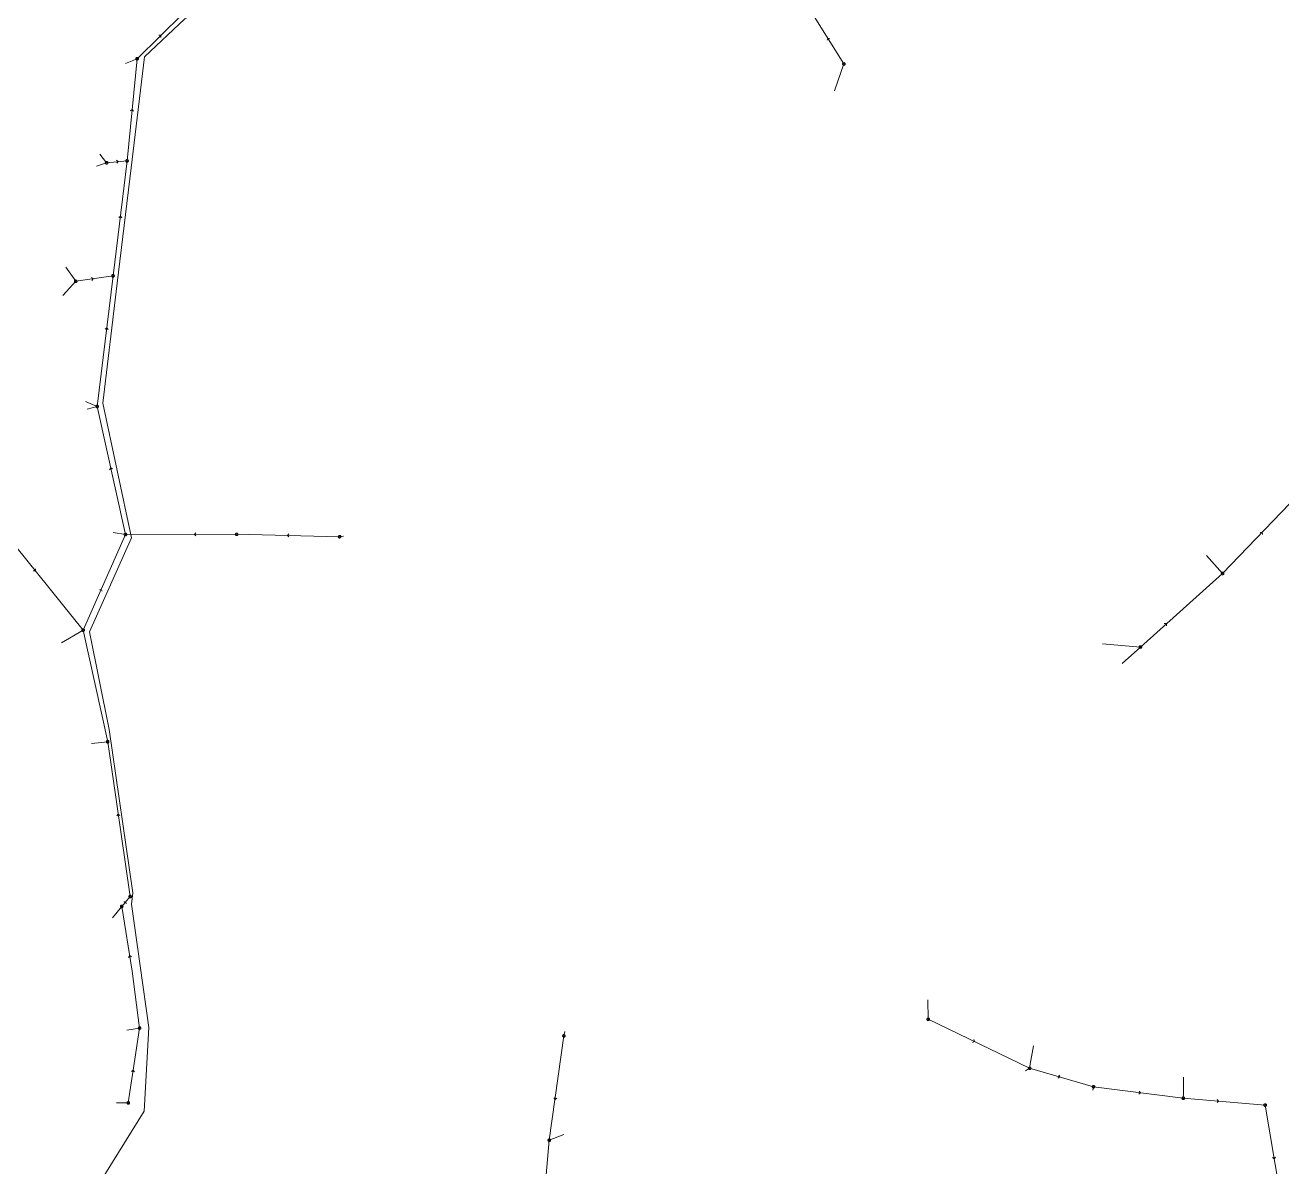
# Model space of a CAD drawing. Header units: metres. Extents: x 25504150 to 25508618, y 6694193 to 6702753.
# Drawn here: x 25507360.5 to 25507801.5, y 6699384.2 to 6699784.9 of the extents above; entities that cross this region are included whole.
import ezdxf

# ---------------------------------------------------------------- set-up
doc = ezdxf.new("R2010")
doc.units = ezdxf.units.M
for name, pattern in [('Paineviemariputket', [0]), ('Sewer_node', [0]), ('Viemariputket', [0]), ('Viemarivarusteet', [0])]:
    doc.linetypes.add(name, pattern=pattern)
for name, color, linetype, lineweight in [('Paineviemariputket', 7, 'Paineviemariputket', 0), ('Sewer_node', 7, 'Sewer_node', 0), ('Viemariputket', 7, 'Viemariputket', 0), ('Viemarivarusteet', 7, 'Viemarivarusteet', 0)]:
    doc.layers.add(name, color=color, linetype=linetype, lineweight=lineweight)

msp = doc.modelspace()

# ---------------------------------------------------------------- linework, layer by layer
at = {"layer": 'Paineviemariputket', "color": 1, "linetype": 'Continuous', "lineweight": 15}
msp.add_polyline3d([(25507363.88, 6699352.1, 48.2), (25507380, 6699367.97, 0), (25507402.26, 6699403.8, 0), (25507403.92, 6699433.16, 0), (25507397.81, 6699476.46, 0), (25507398.26, 6699480.4, 0), (25507389.92, 6699537.78, 0), (25507383.1, 6699572.03, 0), (25507397.74, 6699605.04, 0), (25507387.76, 6699652.3, 0), (25507392.82, 6699694.36, 0), (25507397.68, 6699734.84, 0), (25507402.36, 6699773.8, 0), (25507416.56, 6699787.21, 0), (25507502.89, 6699829.72, 0), (25507508.72, 6699877.76, 1.5)], dxfattribs=at)
at = {"layer": 'Sewer_node', "color": 46, "linetype": 'Continuous', "true_color": 0x7f5f00, "flags": 128}
for points in [[(25507408.08, 6699780.63), (25507408.07, 6699781.38), (25507407.33, 6699781.37)], [(25507642.86, 6699780.2), (25507642.13, 6699780.36), (25507641.96, 6699779.64)], [(25507398.53, 6699754.76), (25507398.04, 6699755.33), (25507397.47, 6699754.85)], [(25507392.67, 6699736.47), (25507393.15, 6699737.05), (25507392.58, 6699737.53)], [(25507394.42, 6699717.34), (25507393.94, 6699717.92), (25507393.37, 6699717.45)], [(25507383.87, 6699695.32), (25507384.31, 6699695.93), (25507383.71, 6699696.37)], [(25507389.61, 6699678.14), (25507389.13, 6699678.71), (25507388.55, 6699678.25)], [(25507391.14, 6699629.17), (25507390.5, 6699629.56), (25507390.11, 6699628.93)], [(25507420.4, 6699606.78), (25507419.89, 6699606.23), (25507420.42, 6699605.72)], [(25507453.05, 6699606.39), (25507452.52, 6699605.86), (25507453.03, 6699605.33)], [(25507794.64, 6699606.19), (25507794.61, 6699606.94), (25507793.87, 6699606.91)], [(25507363.31, 6699593.46), (25507364.06, 6699593.4), (25507364.12, 6699594.14)], [(25507387.49, 6699586.34), (25507387.2, 6699587.03), (25507386.51, 6699586.75)], [(25507760.95, 6699574.14), (25507760.97, 6699574.89), (25507760.23, 6699574.92)], [(25507393.72, 6699507.61), (25507393.11, 6699508.04), (25507392.67, 6699507.44)], [(25507395.87, 6699476.55), (25507395.79, 6699477.3), (25507395.05, 6699477.23)], [(25507397.8, 6699457.94), (25507397.18, 6699458.37), (25507396.76, 6699457.76)], [(25507692.92, 6699427.94), (25507693.62, 6699428.2), (25507693.37, 6699428.9)], [(25507398.87, 6699417.56), (25507398.41, 6699418.15), (25507397.82, 6699417.7)], [(25507722.91, 6699415.42), (25507723.55, 6699415.81), (25507723.18, 6699416.45)], [(25507751.33, 6699409.74), (25507751.91, 6699410.22), (25507751.44, 6699410.79)], [(25507545.95, 6699408.47), (25507546.42, 6699407.89), (25507547, 6699408.34)], [(25507778.73, 6699406.79), (25507779.29, 6699407.28), (25507778.81, 6699407.84)], [(25507798.17, 6699387.48), (25507798.8, 6699387.07), (25507799.22, 6699387.68)]]:
    msp.add_lwpolyline(points, dxfattribs=at)
for points, elevation in [([(25507400.22, 6699773.13), (25507400.21, 6699773.2), (25507400.2, 6699773.27), (25507400.17, 6699773.34), (25507400.13, 6699773.4), (25507400.09, 6699773.46), (25507400.03, 6699773.5), (25507399.97, 6699773.54), (25507399.9, 6699773.57), (25507399.83, 6699773.58), (25507399.76, 6699773.59), (25507399.69, 6699773.58), (25507399.62, 6699773.57), (25507399.55, 6699773.54), (25507399.49, 6699773.5), (25507399.43, 6699773.46), (25507399.39, 6699773.4), (25507399.35, 6699773.34), (25507399.32, 6699773.27), (25507399.31, 6699773.2), (25507399.3, 6699773.13), (25507399.31, 6699773.06), (25507399.32, 6699772.99), (25507399.35, 6699772.92), (25507399.39, 6699772.86), (25507399.43, 6699772.8), (25507399.49, 6699772.76), (25507399.55, 6699772.72), (25507399.62, 6699772.69), (25507399.69, 6699772.68), (25507399.76, 6699772.67), (25507399.83, 6699772.68), (25507399.9, 6699772.69), (25507399.97, 6699772.72), (25507400.03, 6699772.76), (25507400.09, 6699772.8), (25507400.13, 6699772.86), (25507400.17, 6699772.92), (25507400.2, 6699772.99), (25507400.21, 6699773.06)], 44.64), ([(25507648.28, 6699771.31), (25507648.27, 6699771.38), (25507648.26, 6699771.46), (25507648.23, 6699771.52), (25507648.19, 6699771.59), (25507648.14, 6699771.64), (25507648.09, 6699771.69), (25507648.02, 6699771.73), (25507647.96, 6699771.76), (25507647.88, 6699771.77), (25507647.81, 6699771.78), (25507647.74, 6699771.77), (25507647.66, 6699771.76), (25507647.6, 6699771.73), (25507647.53, 6699771.69), (25507647.48, 6699771.64), (25507647.43, 6699771.59), (25507647.39, 6699771.52), (25507647.36, 6699771.46), (25507647.35, 6699771.38), (25507647.34, 6699771.31), (25507647.35, 6699771.24), (25507647.36, 6699771.16), (25507647.39, 6699771.1), (25507647.43, 6699771.03), (25507647.48, 6699770.98), (25507647.53, 6699770.93), (25507647.6, 6699770.89), (25507647.66, 6699770.86), (25507647.74, 6699770.85), (25507647.81, 6699770.84), (25507647.88, 6699770.85), (25507647.96, 6699770.86), (25507648.02, 6699770.89), (25507648.09, 6699770.93), (25507648.14, 6699770.98), (25507648.19, 6699771.03), (25507648.23, 6699771.1), (25507648.26, 6699771.16), (25507648.27, 6699771.24)], 52.2), ([(25507389.53, 6699736.64), (25507389.52, 6699736.71), (25507389.51, 6699736.78), (25507389.48, 6699736.85), (25507389.44, 6699736.91), (25507389.4, 6699736.97), (25507389.34, 6699737.01), (25507389.28, 6699737.05), (25507389.21, 6699737.08), (25507389.14, 6699737.09), (25507389.07, 6699737.1), (25507389, 6699737.09), (25507388.93, 6699737.08), (25507388.86, 6699737.05), (25507388.8, 6699737.01), (25507388.74, 6699736.97), (25507388.7, 6699736.91), (25507388.66, 6699736.85), (25507388.63, 6699736.78), (25507388.62, 6699736.71), (25507388.61, 6699736.64), (25507388.62, 6699736.57), (25507388.63, 6699736.5), (25507388.66, 6699736.43), (25507388.7, 6699736.37), (25507388.74, 6699736.31), (25507388.8, 6699736.27), (25507388.86, 6699736.23), (25507388.93, 6699736.2), (25507389, 6699736.19), (25507389.07, 6699736.18), (25507389.14, 6699736.19), (25507389.21, 6699736.2), (25507389.28, 6699736.23), (25507389.34, 6699736.27), (25507389.4, 6699736.31), (25507389.44, 6699736.37), (25507389.48, 6699736.43), (25507389.51, 6699736.5), (25507389.52, 6699736.57)], 45.94), ([(25507396.7, 6699737.32), (25507396.69, 6699737.39), (25507396.68, 6699737.46), (25507396.65, 6699737.53), (25507396.61, 6699737.59), (25507396.57, 6699737.65), (25507396.51, 6699737.69), (25507396.45, 6699737.73), (25507396.38, 6699737.76), (25507396.31, 6699737.77), (25507396.24, 6699737.78), (25507396.17, 6699737.77), (25507396.1, 6699737.76), (25507396.03, 6699737.73), (25507395.97, 6699737.69), (25507395.91, 6699737.65), (25507395.87, 6699737.59), (25507395.83, 6699737.53), (25507395.8, 6699737.46), (25507395.79, 6699737.39), (25507395.78, 6699737.32), (25507395.79, 6699737.25), (25507395.8, 6699737.18), (25507395.83, 6699737.11), (25507395.87, 6699737.05), (25507395.91, 6699736.99), (25507395.97, 6699736.95), (25507396.03, 6699736.91), (25507396.1, 6699736.88), (25507396.17, 6699736.87), (25507396.24, 6699736.86), (25507396.31, 6699736.87), (25507396.38, 6699736.88), (25507396.45, 6699736.91), (25507396.51, 6699736.95), (25507396.57, 6699736.99), (25507396.61, 6699737.05), (25507396.65, 6699737.11), (25507396.68, 6699737.18), (25507396.69, 6699737.25)], 44.84), ([(25507391.79, 6699696.96), (25507391.78, 6699697.03), (25507391.77, 6699697.11), (25507391.74, 6699697.17), (25507391.7, 6699697.24), (25507391.65, 6699697.29), (25507391.6, 6699697.34), (25507391.53, 6699697.38), (25507391.47, 6699697.41), (25507391.39, 6699697.42), (25507391.32, 6699697.43), (25507391.25, 6699697.42), (25507391.17, 6699697.41), (25507391.11, 6699697.38), (25507391.04, 6699697.34), (25507390.99, 6699697.29), (25507390.94, 6699697.24), (25507390.9, 6699697.17), (25507390.87, 6699697.11), (25507390.86, 6699697.03), (25507390.85, 6699696.96), (25507390.86, 6699696.89), (25507390.87, 6699696.81), (25507390.9, 6699696.75), (25507390.94, 6699696.68), (25507390.99, 6699696.63), (25507391.04, 6699696.58), (25507391.11, 6699696.54), (25507391.17, 6699696.51), (25507391.25, 6699696.5), (25507391.32, 6699696.49), (25507391.39, 6699696.5), (25507391.47, 6699696.51), (25507391.53, 6699696.54), (25507391.6, 6699696.58), (25507391.65, 6699696.63), (25507391.7, 6699696.68), (25507391.74, 6699696.75), (25507391.77, 6699696.81), (25507391.78, 6699696.89)], 44.95), ([(25507378.69, 6699695.04), (25507378.68, 6699695.11), (25507378.67, 6699695.19), (25507378.64, 6699695.25), (25507378.6, 6699695.32), (25507378.55, 6699695.37), (25507378.5, 6699695.42), (25507378.43, 6699695.46), (25507378.37, 6699695.49), (25507378.29, 6699695.5), (25507378.22, 6699695.51), (25507378.15, 6699695.5), (25507378.07, 6699695.49), (25507378.01, 6699695.46), (25507377.94, 6699695.42), (25507377.89, 6699695.37), (25507377.84, 6699695.32), (25507377.8, 6699695.25), (25507377.77, 6699695.19), (25507377.76, 6699695.11), (25507377.75, 6699695.04), (25507377.76, 6699694.97), (25507377.77, 6699694.89), (25507377.8, 6699694.83), (25507377.84, 6699694.76), (25507377.89, 6699694.71), (25507377.94, 6699694.66), (25507378.01, 6699694.62), (25507378.07, 6699694.59), (25507378.15, 6699694.58), (25507378.22, 6699694.57), (25507378.29, 6699694.58), (25507378.37, 6699694.59), (25507378.43, 6699694.62), (25507378.5, 6699694.66), (25507378.55, 6699694.71), (25507378.6, 6699694.76), (25507378.64, 6699694.83), (25507378.67, 6699694.89), (25507378.68, 6699694.97)], 46.11), ([(25507386.19, 6699651.12), (25507386.18, 6699651.19), (25507386.17, 6699651.27), (25507386.14, 6699651.33), (25507386.1, 6699651.4), (25507386.05, 6699651.45), (25507386, 6699651.5), (25507385.93, 6699651.54), (25507385.87, 6699651.57), (25507385.79, 6699651.58), (25507385.72, 6699651.59), (25507385.65, 6699651.58), (25507385.57, 6699651.57), (25507385.51, 6699651.54), (25507385.44, 6699651.5), (25507385.39, 6699651.45), (25507385.34, 6699651.4), (25507385.3, 6699651.33), (25507385.27, 6699651.27), (25507385.26, 6699651.19), (25507385.25, 6699651.12), (25507385.26, 6699651.05), (25507385.27, 6699650.97), (25507385.3, 6699650.91), (25507385.34, 6699650.84), (25507385.39, 6699650.79), (25507385.44, 6699650.74), (25507385.51, 6699650.7), (25507385.57, 6699650.67), (25507385.65, 6699650.66), (25507385.72, 6699650.65), (25507385.79, 6699650.66), (25507385.87, 6699650.67), (25507385.93, 6699650.7), (25507386, 6699650.74), (25507386.05, 6699650.79), (25507386.1, 6699650.84), (25507386.14, 6699650.91), (25507386.17, 6699650.97), (25507386.18, 6699651.05)], 45.17), ([(25507396.14, 6699606.18), (25507396.13, 6699606.25), (25507396.12, 6699606.32), (25507396.09, 6699606.39), (25507396.05, 6699606.45), (25507396.01, 6699606.51), (25507395.95, 6699606.55), (25507395.89, 6699606.59), (25507395.82, 6699606.62), (25507395.75, 6699606.63), (25507395.68, 6699606.64), (25507395.61, 6699606.63), (25507395.54, 6699606.62), (25507395.47, 6699606.59), (25507395.41, 6699606.55), (25507395.35, 6699606.51), (25507395.31, 6699606.45), (25507395.27, 6699606.39), (25507395.24, 6699606.32), (25507395.23, 6699606.25), (25507395.22, 6699606.18), (25507395.23, 6699606.11), (25507395.24, 6699606.04), (25507395.27, 6699605.97), (25507395.31, 6699605.91), (25507395.35, 6699605.85), (25507395.41, 6699605.81), (25507395.47, 6699605.77), (25507395.54, 6699605.74), (25507395.61, 6699605.73), (25507395.68, 6699605.72), (25507395.75, 6699605.73), (25507395.82, 6699605.74), (25507395.89, 6699605.77), (25507395.95, 6699605.81), (25507396.01, 6699605.85), (25507396.05, 6699605.91), (25507396.09, 6699605.97), (25507396.12, 6699606.04), (25507396.13, 6699606.11)], 44.99), ([(25507435.16, 6699606.24), (25507435.15, 6699606.31), (25507435.14, 6699606.38), (25507435.11, 6699606.45), (25507435.07, 6699606.51), (25507435.03, 6699606.57), (25507434.97, 6699606.61), (25507434.91, 6699606.65), (25507434.84, 6699606.68), (25507434.77, 6699606.69), (25507434.7, 6699606.7), (25507434.63, 6699606.69), (25507434.56, 6699606.68), (25507434.49, 6699606.65), (25507434.43, 6699606.61), (25507434.37, 6699606.57), (25507434.33, 6699606.51), (25507434.29, 6699606.45), (25507434.26, 6699606.38), (25507434.25, 6699606.31), (25507434.24, 6699606.24), (25507434.25, 6699606.17), (25507434.26, 6699606.1), (25507434.29, 6699606.03), (25507434.33, 6699605.97), (25507434.37, 6699605.91), (25507434.43, 6699605.87), (25507434.49, 6699605.83), (25507434.56, 6699605.8), (25507434.63, 6699605.79), (25507434.7, 6699605.78), (25507434.77, 6699605.79), (25507434.84, 6699605.8), (25507434.91, 6699605.83), (25507434.97, 6699605.87), (25507435.03, 6699605.91), (25507435.07, 6699605.97), (25507435.11, 6699606.03), (25507435.14, 6699606.1), (25507435.15, 6699606.17)], 44.58), ([(25507471.28, 6699605.39), (25507471.27, 6699605.46), (25507471.26, 6699605.53), (25507471.23, 6699605.6), (25507471.19, 6699605.66), (25507471.15, 6699605.72), (25507471.09, 6699605.76), (25507471.03, 6699605.8), (25507470.96, 6699605.83), (25507470.89, 6699605.84), (25507470.82, 6699605.85), (25507470.75, 6699605.84), (25507470.68, 6699605.83), (25507470.61, 6699605.8), (25507470.55, 6699605.76), (25507470.49, 6699605.72), (25507470.45, 6699605.66), (25507470.41, 6699605.6), (25507470.38, 6699605.53), (25507470.37, 6699605.46), (25507470.36, 6699605.39), (25507470.37, 6699605.32), (25507470.38, 6699605.25), (25507470.41, 6699605.18), (25507470.45, 6699605.12), (25507470.49, 6699605.06), (25507470.55, 6699605.02), (25507470.61, 6699604.98), (25507470.68, 6699604.95), (25507470.75, 6699604.94), (25507470.82, 6699604.93), (25507470.89, 6699604.94), (25507470.96, 6699604.95), (25507471.03, 6699604.98), (25507471.09, 6699605.02), (25507471.15, 6699605.06), (25507471.19, 6699605.12), (25507471.23, 6699605.18), (25507471.26, 6699605.25), (25507471.27, 6699605.32)], 45.46), ([(25507781.16, 6699592.5), (25507781.15, 6699592.57), (25507781.14, 6699592.64), (25507781.11, 6699592.71), (25507781.07, 6699592.77), (25507781.03, 6699592.83), (25507780.97, 6699592.87), (25507780.91, 6699592.91), (25507780.84, 6699592.94), (25507780.77, 6699592.95), (25507780.7, 6699592.96), (25507780.63, 6699592.95), (25507780.56, 6699592.94), (25507780.49, 6699592.91), (25507780.43, 6699592.87), (25507780.37, 6699592.83), (25507780.33, 6699592.77), (25507780.29, 6699592.71), (25507780.26, 6699592.64), (25507780.25, 6699592.57), (25507780.24, 6699592.5), (25507780.25, 6699592.43), (25507780.26, 6699592.36), (25507780.29, 6699592.29), (25507780.33, 6699592.23), (25507780.37, 6699592.17), (25507780.43, 6699592.13), (25507780.49, 6699592.09), (25507780.56, 6699592.06), (25507780.63, 6699592.05), (25507780.7, 6699592.04), (25507780.77, 6699592.05), (25507780.84, 6699592.06), (25507780.91, 6699592.09), (25507780.97, 6699592.13), (25507781.03, 6699592.17), (25507781.07, 6699592.23), (25507781.11, 6699592.29), (25507781.14, 6699592.36), (25507781.15, 6699592.43)], 47.56), ([(25507381.28, 6699572.61), (25507381.27, 6699572.68), (25507381.26, 6699572.75), (25507381.23, 6699572.82), (25507381.19, 6699572.88), (25507381.15, 6699572.94), (25507381.09, 6699572.98), (25507381.03, 6699573.02), (25507380.96, 6699573.05), (25507380.89, 6699573.06), (25507380.82, 6699573.07), (25507380.75, 6699573.06), (25507380.68, 6699573.05), (25507380.61, 6699573.02), (25507380.55, 6699572.98), (25507380.49, 6699572.94), (25507380.45, 6699572.88), (25507380.41, 6699572.82), (25507380.38, 6699572.75), (25507380.37, 6699572.68), (25507380.36, 6699572.61), (25507380.37, 6699572.54), (25507380.38, 6699572.47), (25507380.41, 6699572.4), (25507380.45, 6699572.34), (25507380.49, 6699572.28), (25507380.55, 6699572.24), (25507380.61, 6699572.2), (25507380.68, 6699572.17), (25507380.75, 6699572.16), (25507380.82, 6699572.15), (25507380.89, 6699572.16), (25507380.96, 6699572.17), (25507381.03, 6699572.2), (25507381.09, 6699572.24), (25507381.15, 6699572.28), (25507381.19, 6699572.34), (25507381.23, 6699572.4), (25507381.26, 6699572.47), (25507381.27, 6699572.54)], 46.27), ([(25507752.32, 6699566.69), (25507752.31, 6699566.76), (25507752.3, 6699566.83), (25507752.27, 6699566.9), (25507752.23, 6699566.96), (25507752.19, 6699567.02), (25507752.13, 6699567.06), (25507752.07, 6699567.1), (25507752, 6699567.13), (25507751.93, 6699567.14), (25507751.86, 6699567.15), (25507751.79, 6699567.14), (25507751.72, 6699567.13), (25507751.65, 6699567.1), (25507751.59, 6699567.06), (25507751.53, 6699567.02), (25507751.49, 6699566.96), (25507751.45, 6699566.9), (25507751.42, 6699566.83), (25507751.41, 6699566.76), (25507751.4, 6699566.69), (25507751.41, 6699566.62), (25507751.42, 6699566.55), (25507751.45, 6699566.48), (25507751.49, 6699566.42), (25507751.53, 6699566.36), (25507751.59, 6699566.32), (25507751.65, 6699566.28), (25507751.72, 6699566.25), (25507751.79, 6699566.24), (25507751.86, 6699566.23), (25507751.93, 6699566.24), (25507752, 6699566.25), (25507752.07, 6699566.28), (25507752.13, 6699566.32), (25507752.19, 6699566.36), (25507752.23, 6699566.42), (25507752.27, 6699566.48), (25507752.3, 6699566.55), (25507752.31, 6699566.62)], 48.23), ([(25507389.9, 6699533.41), (25507389.89, 6699533.48), (25507389.88, 6699533.55), (25507389.85, 6699533.62), (25507389.81, 6699533.68), (25507389.77, 6699533.74), (25507389.71, 6699533.78), (25507389.65, 6699533.82), (25507389.58, 6699533.85), (25507389.51, 6699533.86), (25507389.44, 6699533.87), (25507389.37, 6699533.86), (25507389.3, 6699533.85), (25507389.23, 6699533.82), (25507389.17, 6699533.78), (25507389.11, 6699533.74), (25507389.07, 6699533.68), (25507389.03, 6699533.62), (25507389, 6699533.55), (25507388.99, 6699533.48), (25507388.98, 6699533.41), (25507388.99, 6699533.34), (25507389, 6699533.27), (25507389.03, 6699533.2), (25507389.07, 6699533.14), (25507389.11, 6699533.08), (25507389.17, 6699533.04), (25507389.23, 6699533), (25507389.3, 6699532.97), (25507389.37, 6699532.96), (25507389.44, 6699532.95), (25507389.51, 6699532.96), (25507389.58, 6699532.97), (25507389.65, 6699533), (25507389.71, 6699533.04), (25507389.77, 6699533.08), (25507389.81, 6699533.14), (25507389.85, 6699533.2), (25507389.88, 6699533.27), (25507389.89, 6699533.34)], 45.93), ([(25507397.81, 6699479.13), (25507397.8, 6699479.2), (25507397.79, 6699479.27), (25507397.76, 6699479.34), (25507397.72, 6699479.4), (25507397.68, 6699479.46), (25507397.62, 6699479.5), (25507397.56, 6699479.54), (25507397.49, 6699479.57), (25507397.42, 6699479.58), (25507397.35, 6699479.59), (25507397.28, 6699479.58), (25507397.21, 6699479.57), (25507397.14, 6699479.54), (25507397.08, 6699479.5), (25507397.02, 6699479.46), (25507396.98, 6699479.4), (25507396.94, 6699479.34), (25507396.91, 6699479.27), (25507396.9, 6699479.2), (25507396.89, 6699479.13), (25507396.9, 6699479.06), (25507396.91, 6699478.99), (25507396.94, 6699478.92), (25507396.98, 6699478.86), (25507397.02, 6699478.8), (25507397.08, 6699478.76), (25507397.14, 6699478.72), (25507397.21, 6699478.69), (25507397.28, 6699478.68), (25507397.35, 6699478.67), (25507397.42, 6699478.68), (25507397.49, 6699478.69), (25507397.56, 6699478.72), (25507397.62, 6699478.76), (25507397.68, 6699478.8), (25507397.72, 6699478.86), (25507397.76, 6699478.92), (25507397.79, 6699478.99), (25507397.8, 6699479.06)], 45.67), ([(25507394.82, 6699475.62), (25507394.81, 6699475.69), (25507394.8, 6699475.77), (25507394.77, 6699475.83), (25507394.73, 6699475.9), (25507394.68, 6699475.95), (25507394.63, 6699476), (25507394.56, 6699476.04), (25507394.5, 6699476.07), (25507394.42, 6699476.08), (25507394.35, 6699476.09), (25507394.28, 6699476.08), (25507394.2, 6699476.07), (25507394.14, 6699476.04), (25507394.07, 6699476), (25507394.02, 6699475.95), (25507393.97, 6699475.9), (25507393.93, 6699475.83), (25507393.9, 6699475.77), (25507393.89, 6699475.69), (25507393.88, 6699475.62), (25507393.89, 6699475.55), (25507393.9, 6699475.47), (25507393.93, 6699475.41), (25507393.97, 6699475.34), (25507394.02, 6699475.29), (25507394.07, 6699475.24), (25507394.14, 6699475.2), (25507394.2, 6699475.17), (25507394.28, 6699475.16), (25507394.35, 6699475.15), (25507394.42, 6699475.16), (25507394.5, 6699475.17), (25507394.56, 6699475.2), (25507394.63, 6699475.24), (25507394.68, 6699475.29), (25507394.73, 6699475.34), (25507394.77, 6699475.41), (25507394.8, 6699475.47), (25507394.81, 6699475.55)], 45.65), ([(25507401.1, 6699432.93), (25507401.09, 6699433), (25507401.08, 6699433.07), (25507401.05, 6699433.14), (25507401.01, 6699433.2), (25507400.97, 6699433.26), (25507400.91, 6699433.3), (25507400.85, 6699433.34), (25507400.78, 6699433.37), (25507400.71, 6699433.38), (25507400.64, 6699433.39), (25507400.57, 6699433.38), (25507400.5, 6699433.37), (25507400.43, 6699433.34), (25507400.37, 6699433.3), (25507400.31, 6699433.26), (25507400.27, 6699433.2), (25507400.23, 6699433.14), (25507400.2, 6699433.07), (25507400.19, 6699433), (25507400.18, 6699432.93), (25507400.19, 6699432.86), (25507400.2, 6699432.79), (25507400.23, 6699432.72), (25507400.27, 6699432.66), (25507400.31, 6699432.6), (25507400.37, 6699432.56), (25507400.43, 6699432.52), (25507400.5, 6699432.49), (25507400.57, 6699432.48), (25507400.64, 6699432.47), (25507400.71, 6699432.48), (25507400.78, 6699432.49), (25507400.85, 6699432.52), (25507400.91, 6699432.56), (25507400.97, 6699432.6), (25507401.01, 6699432.66), (25507401.05, 6699432.72), (25507401.08, 6699432.79), (25507401.09, 6699432.86)], 45.96), ([(25507677.86, 6699436.02), (25507677.85, 6699436.09), (25507677.84, 6699436.16), (25507677.81, 6699436.23), (25507677.77, 6699436.29), (25507677.73, 6699436.35), (25507677.67, 6699436.39), (25507677.61, 6699436.43), (25507677.54, 6699436.46), (25507677.47, 6699436.47), (25507677.4, 6699436.48), (25507677.33, 6699436.47), (25507677.26, 6699436.46), (25507677.19, 6699436.43), (25507677.13, 6699436.39), (25507677.07, 6699436.35), (25507677.03, 6699436.29), (25507676.99, 6699436.23), (25507676.96, 6699436.16), (25507676.95, 6699436.09), (25507676.94, 6699436.02), (25507676.95, 6699435.95), (25507676.96, 6699435.88), (25507676.99, 6699435.81), (25507677.03, 6699435.75), (25507677.07, 6699435.69), (25507677.13, 6699435.65), (25507677.19, 6699435.61), (25507677.26, 6699435.58), (25507677.33, 6699435.57), (25507677.4, 6699435.56), (25507677.47, 6699435.57), (25507677.54, 6699435.58), (25507677.61, 6699435.61), (25507677.67, 6699435.65), (25507677.73, 6699435.69), (25507677.77, 6699435.75), (25507677.81, 6699435.81), (25507677.84, 6699435.88), (25507677.85, 6699435.95)], 49.75), ([(25507550.01, 6699430.22), (25507550, 6699430.29), (25507549.99, 6699430.36), (25507549.96, 6699430.43), (25507549.92, 6699430.49), (25507549.88, 6699430.55), (25507549.82, 6699430.59), (25507549.76, 6699430.63), (25507549.69, 6699430.66), (25507549.62, 6699430.67), (25507549.55, 6699430.68), (25507549.48, 6699430.67), (25507549.41, 6699430.66), (25507549.34, 6699430.63), (25507549.28, 6699430.59), (25507549.22, 6699430.55), (25507549.18, 6699430.49), (25507549.14, 6699430.43), (25507549.11, 6699430.36), (25507549.1, 6699430.29), (25507549.09, 6699430.22), (25507549.1, 6699430.15), (25507549.11, 6699430.08), (25507549.14, 6699430.01), (25507549.18, 6699429.95), (25507549.22, 6699429.89), (25507549.28, 6699429.85), (25507549.34, 6699429.81), (25507549.41, 6699429.78), (25507549.48, 6699429.77), (25507549.55, 6699429.76), (25507549.62, 6699429.77), (25507549.69, 6699429.78), (25507549.76, 6699429.81), (25507549.82, 6699429.85), (25507549.88, 6699429.89), (25507549.92, 6699429.95), (25507549.96, 6699430.01), (25507549.99, 6699430.08), (25507550, 6699430.15)], 50.27), ([(25507713.43, 6699418.83), (25507713.42, 6699418.9), (25507713.41, 6699418.97), (25507713.38, 6699419.04), (25507713.34, 6699419.1), (25507713.3, 6699419.16), (25507713.24, 6699419.2), (25507713.18, 6699419.24), (25507713.11, 6699419.27), (25507713.04, 6699419.28), (25507712.97, 6699419.29), (25507712.9, 6699419.28), (25507712.83, 6699419.27), (25507712.76, 6699419.24), (25507712.7, 6699419.2), (25507712.64, 6699419.16), (25507712.6, 6699419.1), (25507712.56, 6699419.04), (25507712.53, 6699418.97), (25507712.52, 6699418.9), (25507712.51, 6699418.83), (25507712.52, 6699418.76), (25507712.53, 6699418.69), (25507712.56, 6699418.62), (25507712.6, 6699418.56), (25507712.64, 6699418.5), (25507712.7, 6699418.46), (25507712.76, 6699418.42), (25507712.83, 6699418.39), (25507712.9, 6699418.38), (25507712.97, 6699418.37), (25507713.04, 6699418.38), (25507713.11, 6699418.39), (25507713.18, 6699418.42), (25507713.24, 6699418.46), (25507713.3, 6699418.5), (25507713.34, 6699418.56), (25507713.38, 6699418.62), (25507713.41, 6699418.69), (25507713.42, 6699418.76)], 45.86), ([(25507735.85, 6699412.36), (25507735.84, 6699412.43), (25507735.83, 6699412.5), (25507735.8, 6699412.57), (25507735.76, 6699412.63), (25507735.72, 6699412.69), (25507735.66, 6699412.73), (25507735.6, 6699412.77), (25507735.53, 6699412.8), (25507735.46, 6699412.81), (25507735.39, 6699412.82), (25507735.32, 6699412.81), (25507735.25, 6699412.8), (25507735.18, 6699412.77), (25507735.12, 6699412.73), (25507735.06, 6699412.69), (25507735.02, 6699412.63), (25507734.98, 6699412.57), (25507734.95, 6699412.5), (25507734.94, 6699412.43), (25507734.93, 6699412.36), (25507734.94, 6699412.29), (25507734.95, 6699412.22), (25507734.98, 6699412.15), (25507735.02, 6699412.09), (25507735.06, 6699412.03), (25507735.12, 6699411.99), (25507735.18, 6699411.95), (25507735.25, 6699411.92), (25507735.32, 6699411.91), (25507735.39, 6699411.9), (25507735.46, 6699411.91), (25507735.53, 6699411.92), (25507735.6, 6699411.95), (25507735.66, 6699411.99), (25507735.72, 6699412.03), (25507735.76, 6699412.09), (25507735.8, 6699412.15), (25507735.83, 6699412.22), (25507735.84, 6699412.29)], 44.5), ([(25507397.13, 6699406.68), (25507397.12, 6699406.75), (25507397.11, 6699406.82), (25507397.08, 6699406.89), (25507397.04, 6699406.95), (25507397, 6699407.01), (25507396.94, 6699407.05), (25507396.88, 6699407.09), (25507396.81, 6699407.12), (25507396.74, 6699407.13), (25507396.67, 6699407.14), (25507396.6, 6699407.13), (25507396.53, 6699407.12), (25507396.46, 6699407.09), (25507396.4, 6699407.05), (25507396.34, 6699407.01), (25507396.3, 6699406.95), (25507396.26, 6699406.89), (25507396.23, 6699406.82), (25507396.22, 6699406.75), (25507396.21, 6699406.68), (25507396.22, 6699406.61), (25507396.23, 6699406.54), (25507396.26, 6699406.47), (25507396.3, 6699406.41), (25507396.34, 6699406.35), (25507396.4, 6699406.31), (25507396.46, 6699406.27), (25507396.53, 6699406.24), (25507396.6, 6699406.23), (25507396.67, 6699406.22), (25507396.74, 6699406.23), (25507396.81, 6699406.24), (25507396.88, 6699406.27), (25507396.94, 6699406.31), (25507397, 6699406.35), (25507397.04, 6699406.41), (25507397.08, 6699406.47), (25507397.11, 6699406.54), (25507397.12, 6699406.61)], 47.39), ([(25507767.35, 6699408.33), (25507767.34, 6699408.4), (25507767.33, 6699408.47), (25507767.3, 6699408.54), (25507767.26, 6699408.6), (25507767.22, 6699408.66), (25507767.16, 6699408.7), (25507767.1, 6699408.74), (25507767.03, 6699408.77), (25507766.96, 6699408.78), (25507766.89, 6699408.79), (25507766.82, 6699408.78), (25507766.75, 6699408.77), (25507766.68, 6699408.74), (25507766.62, 6699408.7), (25507766.56, 6699408.66), (25507766.52, 6699408.6), (25507766.48, 6699408.54), (25507766.45, 6699408.47), (25507766.44, 6699408.4), (25507766.43, 6699408.33), (25507766.44, 6699408.26), (25507766.45, 6699408.19), (25507766.48, 6699408.12), (25507766.52, 6699408.06), (25507766.56, 6699408), (25507766.62, 6699407.96), (25507766.68, 6699407.92), (25507766.75, 6699407.89), (25507766.82, 6699407.88), (25507766.89, 6699407.87), (25507766.96, 6699407.88), (25507767.03, 6699407.89), (25507767.1, 6699407.92), (25507767.16, 6699407.96), (25507767.22, 6699408), (25507767.26, 6699408.06), (25507767.3, 6699408.12), (25507767.33, 6699408.19), (25507767.34, 6699408.26)], 43.3), ([(25507796.1, 6699405.92), (25507796.09, 6699405.99), (25507796.08, 6699406.07), (25507796.05, 6699406.13), (25507796.01, 6699406.2), (25507795.96, 6699406.25), (25507795.91, 6699406.3), (25507795.84, 6699406.34), (25507795.78, 6699406.37), (25507795.7, 6699406.38), (25507795.63, 6699406.39), (25507795.56, 6699406.38), (25507795.48, 6699406.37), (25507795.42, 6699406.34), (25507795.35, 6699406.3), (25507795.3, 6699406.25), (25507795.25, 6699406.2), (25507795.21, 6699406.13), (25507795.18, 6699406.07), (25507795.17, 6699405.99), (25507795.16, 6699405.92), (25507795.17, 6699405.85), (25507795.18, 6699405.77), (25507795.21, 6699405.71), (25507795.25, 6699405.64), (25507795.3, 6699405.59), (25507795.35, 6699405.54), (25507795.42, 6699405.5), (25507795.48, 6699405.47), (25507795.56, 6699405.46), (25507795.63, 6699405.45), (25507795.7, 6699405.46), (25507795.78, 6699405.47), (25507795.84, 6699405.5), (25507795.91, 6699405.54), (25507795.96, 6699405.59), (25507796.01, 6699405.64), (25507796.05, 6699405.71), (25507796.08, 6699405.77), (25507796.09, 6699405.85)], 41.96), ([(25507544.88, 6699393.59), (25507544.87, 6699393.66), (25507544.86, 6699393.74), (25507544.83, 6699393.8), (25507544.79, 6699393.87), (25507544.74, 6699393.92), (25507544.69, 6699393.97), (25507544.62, 6699394.01), (25507544.56, 6699394.04), (25507544.48, 6699394.05), (25507544.41, 6699394.06), (25507544.34, 6699394.05), (25507544.26, 6699394.04), (25507544.2, 6699394.01), (25507544.13, 6699393.97), (25507544.08, 6699393.92), (25507544.03, 6699393.87), (25507543.99, 6699393.8), (25507543.96, 6699393.74), (25507543.95, 6699393.66), (25507543.94, 6699393.59), (25507543.95, 6699393.52), (25507543.96, 6699393.44), (25507543.99, 6699393.38), (25507544.03, 6699393.31), (25507544.08, 6699393.26), (25507544.13, 6699393.21), (25507544.2, 6699393.17), (25507544.26, 6699393.14), (25507544.34, 6699393.13), (25507544.41, 6699393.12), (25507544.48, 6699393.13), (25507544.56, 6699393.14), (25507544.62, 6699393.17), (25507544.69, 6699393.21), (25507544.74, 6699393.26), (25507544.79, 6699393.31), (25507544.83, 6699393.38), (25507544.86, 6699393.44), (25507544.87, 6699393.52)], 48.56)]:
    msp.add_lwpolyline(points, close=True, dxfattribs=dict(at, elevation=elevation))
at = {"layer": 'Viemariputket', "color": 1, "linetype": 'Continuous', "lineweight": 15}
for p, q in [((25507635, 6699791.7), (25507647.81, 6699771.31)), ((25507399.76, 6699773.13, 42.07), (25507415.87, 6699788.98, 41.9)), ((25507399.76, 6699773.13), (25507395.73, 6699771.53)), ((25507396.24, 6699737.32), (25507399.76, 6699773.13)), ((25507647.81, 6699771.31), (25507644.44, 6699761.94)), ((25507389.07, 6699736.64), (25507386.69, 6699739.66)), ((25507389.07, 6699736.64), (25507396.24, 6699737.32)), ((25507391.32, 6699696.96), (25507396.24, 6699737.32)), ((25507389.07, 6699736.64), (25507385.48, 6699735.46)), ((25507378.22, 6699695.04, 44.2), (25507374.73, 6699700, 44.19)), ((25507378.22, 6699695.04, 44.22), (25507373.75, 6699690.07, 44.2)), ((25507378.22, 6699695.04, 44.18), (25507391.32, 6699696.96, 42.61)), ((25507385.72, 6699651.12, 42.8), (25507391.32, 6699696.96, 42.56)), ((25507385.72, 6699651.12, 42.92), (25507381.71, 6699652.86, 42.95)), ((25507385.72, 6699651.12, 42.93), (25507382.26, 6699650.21, 42.95)), ((25507395.68, 6699606.18, 43.19), (25507385.72, 6699651.12, 42.82)), ((25507810.11, 6699623.12), (25507780.7, 6699592.5)), ((25507380.82, 6699572.61, 43.25), (25507395.68, 6699606.18, 43.19)), ((25507395.68, 6699606.18), (25507391.41, 6699606.85)), ((25507434.7, 6699606.24), (25507395.68, 6699606.18)), ((25507470.82, 6699605.39), (25507434.7, 6699606.24)), ((25507470.82, 6699605.39), (25507472.19, 6699605.56)), ((25507357.16, 6699601.91, 45.26), (25507380.82, 6699572.61, 43.27)), ((25507780.7, 6699592.5), (25507775.09, 6699598.75)), ((25507780.7, 6699592.5), (25507751.86, 6699566.69)), ((25507380.82, 6699572.61, 43.28), (25507373.24, 6699568.2, 43.33)), ((25507380.82, 6699572.61, 43.24), (25507389.44, 6699533.41, 43.57)), ((25507751.86, 6699566.69), (25507738.5, 6699567.75)), ((25507751.86, 6699566.69), (25507745.5, 6699560.9)), ((25507389.44, 6699533.41), (25507383.75, 6699532.77)), ((25507397.35, 6699479.13), (25507389.44, 6699533.41)), ((25507397.35, 6699479.13, 44), (25507394.35, 6699475.62, 44)), ((25507394.35, 6699475.62), (25507391.12, 6699471.66)), ((25507677.4, 6699436.02, 47.46), (25507677.29, 6699442.86, 47.46)), ((25507396.19, 6699432.25), (25507400.64, 6699432.93)), ((25507677.4, 6699436.02), (25507712.97, 6699418.83)), ((25507549.55, 6699430.22, 48.09), (25507544.41, 6699393.59, 46.3)), ((25507549.55, 6699430.22), (25507549.87, 6699431.69)), ((25507712.97, 6699418.83), (25507711.55, 6699417.98)), ((25507712.97, 6699418.83), (25507735.39, 6699412.36)), ((25507735.39, 6699412.36), (25507735.1, 6699411.21)), ((25507735.39, 6699412.36), (25507766.89, 6699408.33)), ((25507392.53, 6699406.69), (25507396.67, 6699406.68)), ((25507766.89, 6699408.33), (25507795.63, 6699405.92)), ((25507795.63, 6699405.92), (25507801.19, 6699373.02)), ((25507544.41, 6699393.59, 46.27), (25507542.67, 6699373.98, 45.53)), ((25507544.41, 6699393.59, 46.32), (25507549.46, 6699395.56, 46.4))]:
    msp.add_line(p, q, dxfattribs=at)
for points in [[(25507394.35, 6699475.62, 44.04), (25507398.03, 6699452.91, 0), (25507400.64, 6699432.93, 44.42)], [(25507400.64, 6699432.93, 44.43), (25507399.01, 6699422, 0), (25507396.67, 6699406.68, 45.26)], [(25507712.97, 6699418.83, 43.4), (25507713.36, 6699421.58, 0), (25507714.27, 6699426.76, 43.4)], [(25507766.89, 6699408.41, 41.15), (25507766.92, 6699410, 0), (25507766.96, 6699415.71, 41.15)]]:
    msp.add_polyline3d(points, dxfattribs=at)
at = {"layer": 'Viemarivarusteet', "color": 1}
for p in [(25507399.76, 6699773.13, 44.64), (25507647.81, 6699771.31, 52.2), (25507396.24, 6699737.32, 44.84), (25507389.07, 6699736.64, 45.94), (25507378.22, 6699695.04, 46.11), (25507391.32, 6699696.96, 44.95), (25507385.72, 6699651.12, 45.17), (25507395.68, 6699606.18, 44.99), (25507434.7, 6699606.24, 44.58), (25507470.82, 6699605.39, 45.46), (25507780.7, 6699592.5, 47.56), (25507380.82, 6699572.61, 46.27), (25507751.86, 6699566.69, 48.23), (25507389.44, 6699533.41, 45.93), (25507397.35, 6699479.13, 45.67), (25507394.35, 6699475.62, 45.65), (25507400.64, 6699432.93, 45.96), (25507677.4, 6699436.02, 49.75), (25507549.55, 6699430.22, 50.27), (25507712.97, 6699418.83, 45.86), (25507735.39, 6699412.36, 44.5), (25507396.67, 6699406.68, 47.39), (25507766.89, 6699408.33, 43.3), (25507795.63, 6699405.92, 41.96), (25507544.41, 6699393.59, 48.56)]:
    msp.add_point(p, dxfattribs=at)

doc.saveas('drawing.dxf')
